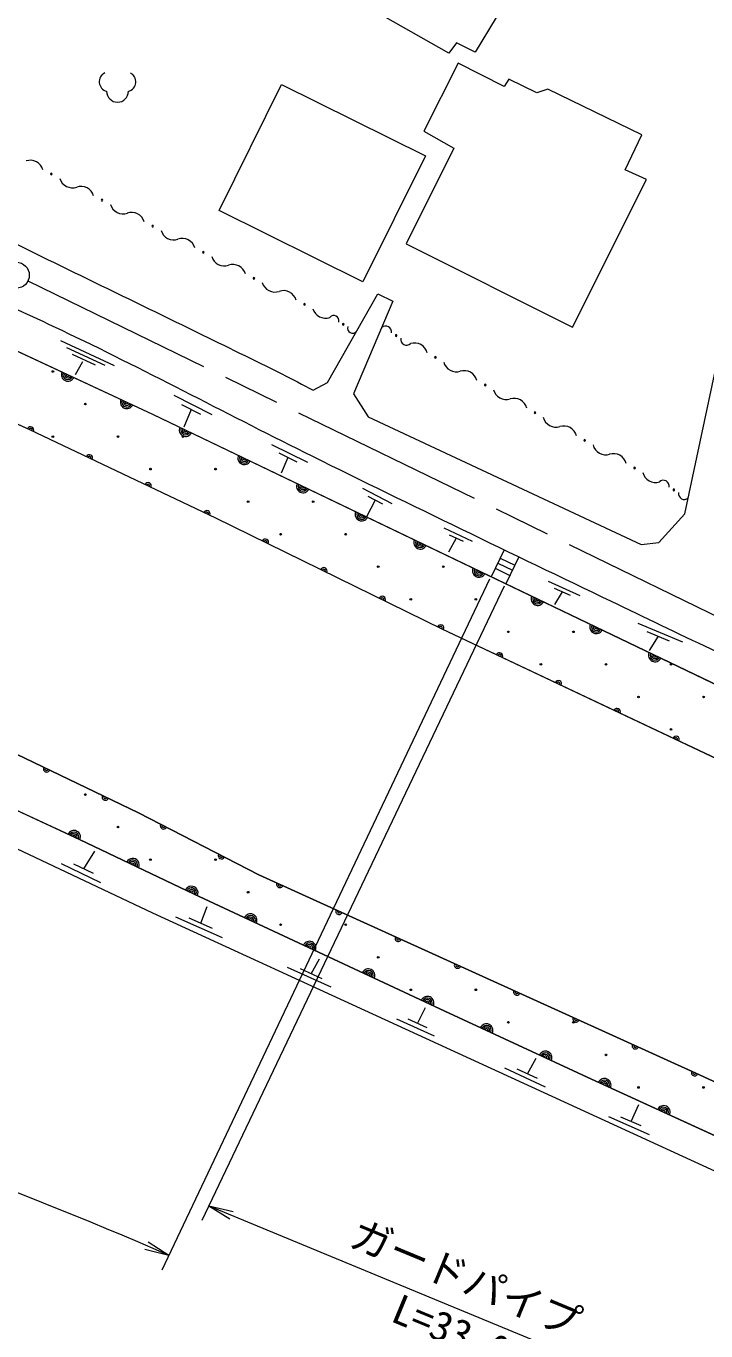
# Model space of a CAD drawing. Units: millimetres, scale not verified. Extents: x 40000 to 680000, y 20000 to 380000.
# Drawn here: x 472354 to 514144, y 239038 to 319227 of the extents above; entities that cross this region are included whole.
import ezdxf
from ezdxf.enums import TextEntityAlignment as Align

# ---------------------------------------------------------------- set-up
doc = ezdxf.new("R2010")
doc.units = ezdxf.units.MM
doc.header["$LTSCALE"] = 1000
doc.linetypes.add('CHAIN', pattern=[18.5, 12, -1.5, 3.5, -1.5])
for name, color, linetype, lineweight in [('M-BGD', 7, 'Continuous', 13), ('M-BMK', 2, 'CHAIN', 13), ('M-BMK-SRVR', 3, 'Continuous', 13), ('M-STR-HTXT', 7, 'Continuous', 13)]:
    doc.layers.add(name, color=color, linetype=linetype, lineweight=lineweight)
doc.styles.add('ＭＳ ゴシック', font='')
doc.styles.get('ＭＳ ゴシック').set_extended_font_data('MS Gothic')

# ---------------------------------------------------------------- blocks, each defined once
blk = doc.blocks.new('ﾌﾟﾛｯﾄﾏｰｸ-02')
at = {"color": 3, "linetype": 'Continuous', "lineweight": 13}
blk.add_circle((0, 0), 0.5, dxfattribs=at)

msp = doc.modelspace()

# ---------------------------------------------------------------- linework, layer by layer
at = {"layer": 'M-BGD'}
for p, q in [((468975, 300568), (480119, 295387)), ((474478, 299895), (477776, 298372)), ((474835, 299475), (477191, 298387)), ((475193, 299055), (476606, 298403)), ((475824, 298594), (475368, 297786)), ((467548, 296708), (472571, 294430)), ((481438, 296536), (483774, 295362)), ((481912, 295967), (483080, 295380)), ((480119, 295387), (531475, 270738)), ((482496, 295673), (482057, 294571)), ((472571, 294430), (483992, 289002)), ((487431, 293509), (489659, 292419)), ((487884, 292995), (488998, 292450)), ((488441, 292723), (488026, 291756)), ((493037, 290826), (494834, 289892)), ((493356, 290334), (494254, 289867)), ((493805, 290101), (493282, 289069)), ((483992, 289002), (497915, 282194)), ((498032, 288390), (499781, 287576)), ((498354, 287971), (499228, 287564)), ((498791, 287767), (498328, 286905)), ((501747, 287043), (500949, 285389)), ((501503, 286537), (502404, 286103)), ((502648, 286609), (501850, 284955)), ((501199, 285907), (502099, 285472)), ((501351, 286222), (502252, 285787)), ((504449, 285112), (506401, 284226)), ((504819, 284691), (505795, 284248)), ((505307, 284469), (504836, 283671)), ((509963, 282529), (512706, 281379)), ((497915, 282194), (529852, 267083)), ((510515, 282022), (511887, 281447)), ((511201, 281734), (510666, 280856)), ((479259, 270873), (471757, 274475)), ((475638, 269232), (465190, 274088)), ((486660, 267063), (479259, 270873)), ((482693, 265883), (475638, 269232)), ((475901, 267432), (476572, 268528)), ((476939, 266580), (474528, 267735)), ((476504, 267143), (475298, 267720)), ((513758, 254769), (486660, 267063)), ((490016, 262467), (482693, 265883)), ((483087, 264087), (483475, 265125)), ((484423, 263193), (481556, 264463)), ((483803, 263770), (482370, 264405)), ((498098, 258694), (490016, 262467)), ((489888, 260989), (490383, 261904)), ((491102, 260153), (488426, 261367)), ((490557, 260685), (489219, 261292)), ((496420, 257928), (496905, 258923)), ((507118, 254519), (498098, 258694)), ((497461, 257156), (495137, 258202)), ((497001, 257666), (495839, 258189)), ((504284, 254014), (501784, 255180)), ((503796, 254546), (502546, 255129)), ((503171, 254837), (503719, 255795)), ((521363, 247965), (507118, 254519)), ((522581, 250706), (513758, 254769)), ((509546, 251906), (510015, 252960)), ((510675, 251092), (508183, 252194)), ((510169, 251631), (508923, 252182))]:
    msp.add_line(p, q, dxfattribs=at)
for points in [[(490446, 322046), (493760, 327656), (495157, 326778), (499091, 332637), (500169, 332128), (500842, 333241), (503557, 331581), (502998, 330499), (505695, 328813), (501876, 322446), (502533, 321905), (499951, 317628), (498806, 318196), (498345, 317566)], [(498922, 316941), (496806, 312762), (498656, 311723), (495728, 305854), (505936, 300716), (510488, 309794), (509184, 310392), (510195, 312549), (504434, 315351), (503754, 315126), (502021, 315966), (501743, 315516)], [(488058, 315641), (496907, 311248), (493064, 303506), (484215, 307899)]]:
    msp.add_lwpolyline(points, close=True, dxfattribs=at)
for points in [[(490007, 296854), (490885, 297316), (493973, 302774), (494908, 302325), (492481, 296626), (493386, 295206), (510172, 287359), (511250, 287492), (512848, 289249), (519159, 318883)], [(357424, 309201), (384765, 315050), (391962, 315614), (398131, 315914), (405408, 316004), (412505, 315674), (419902, 314926), (428138, 313788), (436433, 312021), (442123, 310613), (449530, 308357), (455175, 306396), (468975, 300568), (480119, 295387), (531475, 270738)], [(352150, 303654), (363988, 309110), (381637, 312107), (391394, 312121), (398996, 312280), (404990, 312246), (413027, 311811), (420127, 311041), (425284, 310237), (430542, 309232), (436403, 307859), (442263, 306319), (449062, 304209), (454286, 302300), (460013, 299889), (467548, 296708), (472571, 294430), (483992, 289002), (497915, 282194), (529852, 267083)], [(362805, 283756), (380311, 286581), (390809, 288154), (399872, 292306), (405440, 292483), (411967, 292007), (418545, 291288), (425479, 290202), (432608, 288689), (437241, 287558), (442540, 286025), (446692, 284655), (453256, 282319), (464032, 278002), (467158, 276588), (471757, 274475), (479259, 270873), (486660, 267063), (513758, 254769), (522581, 250706)], [(357221, 280548), (384280, 284991), (402961, 288859), (408264, 289110), (415174, 288483), (421721, 287595), (427637, 286554), (434097, 285074), (440957, 283203), (449683, 280383), (454853, 278419), (465190, 274088), (475638, 269232), (482693, 265883), (490016, 262467), (498098, 258694), (507118, 254519), (521363, 247965)], [(359708, 278995), (403188, 285637), (408993, 285799), (416874, 285508), (425179, 284660), (431698, 283510), (436409, 282394), (443531, 280541), (448963, 278692), (451390, 277795), (454783, 276433), (460945, 273687), (466080, 271387), (471774, 268686), (480124, 264734), (519716, 246564), (521111, 247396)]]:
    msp.add_lwpolyline(points, dxfattribs=at)
for centre in [(474001, 298001), (476001, 296001), (476001, 296001), (474000, 294000), (478000, 294001), (482000, 294000), (480001, 292001), (480001, 292001), (484000, 292001), (484000, 292001), (486001, 290001), (490000, 290001), (488000, 288001), (488000, 288001), (492000, 288000), (492000, 288000), (494000, 286000), (498000, 286000), (496001, 284001), (496001, 284001), (500000, 284001), (500000, 284001), (502000, 282000), (506000, 282001), (504000, 280000), (504000, 280000), (508000, 280000), (508000, 280000), (512000, 280001), (512000, 280001), (510000, 278001), (514001, 278001), (512000, 276000), (512000, 276000), (476001, 272000), (476001, 272000), (478000, 270001), (480000, 268000), (480000, 268000), (484000, 268001), (484000, 268001), (486001, 266000), (488000, 264001), (488000, 264001), (492001, 264001), (492001, 264001), (494000, 262001), (496001, 260000), (496001, 260000), (500000, 260001), (500000, 260001), (502001, 258001), (506000, 258000), (508001, 256001), (508001, 256001), (510000, 254001), (514000, 254000)]:
    msp.add_circle(centre, 50, dxfattribs=at)
for centre, radius, start, end in [((477453, 315808), 603, 116.08703, 255.33416), ((478498, 315808), 603, 284.66584, 63.91297), ((477975, 315225), 675, 180, 360), ((472618, 310176), 806, 16.36151, 109.15587), ((473909, 310136), 50, 360, 180), ((473909, 310136), 50, 180, 360), ((475201, 310095), 806, 196.36151, 289.15587), ((475729, 308574), 806, 16.36151, 109.15587), ((477021, 308533), 50, 360, 180), ((477021, 308533), 50, 180, 360), ((478313, 308493), 806, 196.36151, 289.15587), ((478841, 306971), 806, 16.36151, 109.15587), ((480133, 306931), 50, 360, 180), ((480133, 306931), 50, 180, 360), ((481424, 306891), 806, 196.36151, 289.15587), ((481953, 305369), 806, 16.36151, 109.15587), ((483245, 305329), 50, 360, 180), ((483245, 305329), 50, 180, 360), ((484536, 305289), 806, 196.36151, 289.15587), ((485065, 303767), 806, 16.36151, 109.15587), ((486356, 303727), 50, 360, 180), ((486356, 303727), 50, 180, 360), ((487648, 303687), 806, 196.36151, 289.15587), ((488177, 302165), 806, 16.36151, 109.15587), ((489468, 302125), 50, 360, 180), ((489468, 302125), 50, 180, 360), ((490760, 302085), 806, 196.36151, 289.15587), ((491269, 301124), 316, 344.80695, 140.71043), ((491848, 300900), 50, 360, 180), ((491848, 300900), 50, 180, 360), ((492428, 300675), 316, 164.80695, 320.71043), ((494461, 300446), 353, 347.93631, 133.96034), ((495102, 300208), 50, 360, 180), ((495102, 300208), 50, 180, 360), ((495742, 299970), 353, 167.93631, 313.96034), ((496228, 298947), 806, 14.55114, 107.3455), ((497517, 298866), 50, 360, 180), ((497517, 298866), 50, 180, 360), ((498807, 298785), 806, 194.55114, 287.3455), ((474920, 297804), 400, 155.06613, 335.06613), ((474920, 297804), 300, 155.06613, 335.06613), ((474920, 297804), 200, 155.06613, 335.06613), ((474920, 297804), 100, 155.06613, 335.06613), ((499287, 297247), 806, 14.55114, 107.3455), ((500577, 297166), 50, 360, 180), ((500577, 297166), 50, 180, 360), ((501866, 297085), 806, 194.55114, 287.3455), ((478548, 296118), 400, 155.06613, 335.06613), ((478548, 296118), 300, 155.06613, 335.06613), ((478548, 296118), 200, 155.06613, 335.06613), ((478548, 296118), 100, 155.06613, 335.06613), ((502347, 295548), 806, 14.55114, 107.3455), ((503636, 295467), 50, 360, 180), ((503636, 295467), 50, 180, 360), ((504926, 295386), 806, 194.55114, 287.3455), ((472625, 294405), 200, 334.57769, 154.57769), ((472625, 294405), 100, 334.57769, 154.57769), ((482163, 294406), 400, 154.35987, 334.35987), ((482163, 294406), 300, 154.35987, 334.35987), ((482163, 294406), 200, 154.35987, 334.35987), ((482163, 294406), 100, 154.35987, 334.35987), ((505406, 293848), 806, 14.55114, 107.3455), ((506696, 293767), 50, 360, 180), ((506696, 293767), 50, 180, 360), ((476238, 292687), 200, 334.57769, 154.57769), ((476238, 292687), 100, 334.57769, 154.57769), ((485769, 292676), 400, 154.35987, 334.35987), ((485769, 292676), 300, 154.35987, 334.35987), ((485769, 292676), 200, 154.35987, 334.35987), ((485769, 292676), 100, 154.35987, 334.35987), ((507986, 293686), 806, 194.55114, 287.3455), ((508466, 292148), 806, 14.55114, 107.3455), ((509756, 292068), 50, 360, 180), ((509756, 292068), 50, 180, 360), ((479850, 290970), 200, 334.57769, 154.57769), ((489375, 290945), 400, 154.35987, 334.35987), ((511045, 291987), 806, 194.55114, 287.3455), ((511531, 290964), 353, 347.93631, 133.96034), ((479850, 290970), 100, 334.57769, 154.57769), ((489375, 290945), 300, 154.35987, 334.35987), ((489375, 290945), 200, 154.35987, 334.35987), ((489375, 290945), 100, 154.35987, 334.35987), ((512171, 290726), 50, 360, 180), ((512171, 290726), 50, 180, 360), ((512812, 290488), 353, 167.93631, 313.96034), ((483463, 289253), 200, 334.57769, 154.57769), ((483463, 289253), 100, 334.57769, 154.57769), ((492981, 289214), 400, 154.35987, 334.35987), ((492981, 289214), 300, 154.35987, 334.35987), ((492981, 289214), 200, 154.35987, 334.35987), ((492981, 289214), 100, 154.35987, 334.35987), ((487059, 287502), 200, 333.94217, 153.94217), ((487059, 287502), 100, 333.94217, 153.94217), ((496587, 287483), 400, 154.35987, 334.35987), ((496587, 287483), 300, 154.35987, 334.35987), ((496587, 287483), 200, 154.35987, 334.35987), ((496587, 287483), 100, 154.35987, 334.35987), ((490653, 285745), 200, 333.94217, 153.94217), ((490653, 285745), 100, 333.94217, 153.94217), ((500193, 285752), 400, 154.35987, 334.35987), ((500193, 285752), 300, 154.35987, 334.35987), ((500193, 285752), 200, 154.35987, 334.35987), ((500193, 285752), 100, 154.35987, 334.35987), ((494246, 283988), 200, 333.94217, 153.94217), ((494246, 283988), 100, 333.94217, 153.94217), ((503799, 284021), 400, 154.35987, 334.35987), ((503799, 284021), 300, 154.35987, 334.35987), ((503799, 284021), 200, 154.35987, 334.35987), ((503799, 284021), 100, 154.35987, 334.35987), ((497839, 282231), 200, 333.94217, 153.94217), ((497839, 282231), 100, 333.94217, 153.94217), ((507406, 282290), 400, 154.35987, 334.35987), ((507406, 282290), 300, 154.35987, 334.35987), ((507406, 282290), 200, 154.35987, 334.35987), ((507406, 282290), 100, 154.35987, 334.35987), ((501455, 280519), 200, 334.67935, 154.67935), ((511012, 280559), 400, 154.35987, 334.35987), ((511012, 280559), 300, 154.35987, 334.35987), ((501455, 280519), 100, 334.67935, 154.67935), ((511012, 280559), 200, 154.35987, 334.35987), ((511012, 280559), 100, 154.35987, 334.35987), ((505070, 278808), 200, 334.67935, 154.67935), ((505070, 278808), 100, 334.67935, 154.67935), ((508686, 277097), 200, 334.67935, 154.67935), ((508686, 277097), 100, 334.67935, 154.67935), ((512302, 275387), 200, 334.67935, 154.67935), ((512302, 275387), 100, 334.67935, 154.67935), ((473615, 273583), 200, 154.3516, 334.3516), ((473615, 273583), 100, 154.3516, 334.3516), ((477221, 271851), 200, 154.3516, 334.3516), ((477221, 271851), 100, 154.3516, 334.3516), ((475294, 269392), 400, 335.07365, 155.07365), ((475294, 269392), 300, 335.07365, 155.07365), ((475294, 269392), 200, 335.07365, 155.07365), ((475294, 269392), 100, 335.07365, 155.07365), ((480805, 270077), 200, 152.75916, 332.75916), ((480805, 270077), 100, 152.75916, 332.75916), ((478909, 267680), 400, 334.60708, 154.60708), ((478909, 267680), 300, 334.60708, 154.60708), ((478909, 267680), 200, 334.60708, 154.60708), ((484362, 268246), 200, 152.75916, 332.75916), ((484362, 268246), 100, 152.75916, 332.75916), ((478909, 267680), 100, 334.60708, 154.60708), ((482523, 265964), 400, 334.60708, 154.60708), ((482523, 265964), 300, 334.60708, 154.60708), ((487949, 266478), 200, 155.59829, 335.59829), ((487949, 266478), 100, 155.59829, 335.59829), ((482523, 265964), 200, 334.60708, 154.60708), ((482523, 265964), 100, 334.60708, 154.60708), ((486147, 264272), 400, 334.99267, 154.99267), ((491591, 264825), 200, 155.59829, 335.59829), ((491591, 264825), 100, 155.59829, 335.59829), ((486147, 264272), 300, 334.99267, 154.99267), ((486147, 264272), 200, 334.99267, 154.99267), ((486147, 264272), 100, 334.99267, 154.99267), ((495234, 263173), 200, 155.59829, 335.59829), ((495234, 263173), 100, 155.59829, 335.59829), ((489772, 262581), 400, 334.99267, 154.99267), ((489772, 262581), 300, 334.99267, 154.99267), ((489772, 262581), 200, 334.99267, 154.99267), ((489772, 262581), 100, 334.99267, 154.99267), ((498877, 261520), 200, 155.59829, 335.59829), ((498877, 261520), 100, 155.59829, 335.59829), ((493397, 260889), 400, 334.97444, 154.97444), ((493397, 260889), 300, 334.97444, 154.97444), ((493397, 260889), 200, 334.97444, 154.97444), ((493397, 260889), 100, 334.97444, 154.97444), ((502519, 259868), 200, 155.59829, 335.59829), ((502519, 259868), 100, 155.59829, 335.59829), ((497021, 259197), 400, 334.97444, 154.97444), ((497021, 259197), 300, 334.97444, 154.97444), ((497021, 259197), 200, 334.97444, 154.97444), ((497021, 259197), 100, 334.97444, 154.97444), ((506162, 258215), 200, 155.59829, 335.59829), ((506162, 258215), 100, 155.59829, 335.59829), ((500650, 257513), 400, 335.16194, 155.16194), ((500650, 257513), 300, 335.16194, 155.16194), ((500650, 257513), 200, 335.16194, 155.16194), ((500650, 257513), 100, 335.16194, 155.16194), ((509805, 256563), 200, 155.59829, 335.59829), ((504280, 255833), 400, 335.16194, 155.16194), ((504280, 255833), 300, 335.16194, 155.16194), ((504280, 255833), 200, 335.16194, 155.16194), ((504280, 255833), 100, 335.16194, 155.16194), ((509805, 256563), 100, 155.59829, 335.59829), ((507910, 254155), 400, 335.29201, 155.29201), ((507910, 254155), 300, 335.29201, 155.29201), ((507910, 254155), 200, 335.29201, 155.29201), ((507910, 254155), 100, 335.29201, 155.29201), ((513448, 254910), 200, 155.59829, 335.59829), ((513448, 254910), 100, 155.59829, 335.59829), ((511544, 252483), 400, 335.29201, 155.29201), ((511544, 252483), 300, 335.29201, 155.29201), ((511544, 252483), 200, 335.29201, 155.29201), ((511544, 252483), 100, 335.29201, 155.29201)]:
    msp.add_arc(centre, radius, start, end, dxfattribs=at)
for points, knots in [([(432783, 319788), (433991, 319548), (435206, 319337), (436407, 319067), (438248, 318653), (440076, 318180), (441898, 317690), (443569, 317239), (445236, 316767), (446889, 316252), (448309, 315810), (449718, 315330), (451121, 314835), (452366, 314396), (453602, 313931), (454835, 313457), (455958, 313025), (457076, 312578), (458189, 312120), (459733, 311484), (461276, 310844), (462800, 310163), (464015, 309620), (465215, 309043), (466414, 308466), (468420, 307500), (470405, 306492), (472403, 305511), (475893, 303800), (479394, 302109), (482885, 300400), (484613, 299555), (486347, 298720), (488066, 297855), (488716, 297528), (489360, 297188), (490007, 296854)], [0, 0, 0, 0, 1, 1, 1, 2, 2, 2, 3, 3, 3, 4, 4, 4, 5, 5, 5, 6, 6, 6, 7, 7, 7, 8, 8, 8, 9, 9, 9, 10, 10, 10, 11, 11, 11, 12, 12, 12, 12]), ([(84689, 290457), (85351, 289948), (86006, 289431), (86674, 288931), (87452, 288349), (88230, 287766), (89030, 287214), (90809, 285987), (92640, 284838), (94460, 283674), (95504, 283006), (96545, 282333), (97608, 281697), (98752, 281013), (99908, 280350), (101082, 279721), (102658, 278875), (104271, 278099), (105874, 277305), (106908, 276792), (107940, 276273), (108988, 275788), (110116, 275266), (111246, 274746), (112402, 274290), (113800, 273739), (115223, 273251), (116654, 272793), (118119, 272324), (119601, 271912), (121087, 271515), (122510, 271135), (123944, 270793), (125379, 270457), (126975, 270083), (128574, 269719), (130180, 269389), (131812, 269053), (133446, 268721), (135092, 268461), (136881, 268177), (138680, 267956), (140482, 267772), (142034, 267613), (143590, 267502), (145147, 267413), (147563, 267275), (149981, 267165), (152401, 267143), (153948, 267129), (155497, 267162), (157043, 267233), (158992, 267322), (160939, 267475), (162882, 267652), (165063, 267850), (167236, 268121), (169411, 268371), (171328, 268591), (173242, 268844), (175161, 269060), (176298, 269188), (177448, 269218), (178574, 269419), (178948, 269486), (179309, 269611), (179679, 269698), (184493, 270834), (189352, 271772), (194173, 272873), (194697, 272992), (195217, 273126), (195741, 273245), (197489, 273643), (199248, 273996), (200998, 274387), (204826, 275242), (208653, 276107), (212468, 277022), (216070, 277886), (219650, 278839), (223248, 279717), (225551, 280279), (227859, 280820), (230166, 281364), (233319, 282109), (236481, 282818), (239629, 283580), (243430, 284500), (247208, 285511), (251009, 286425), (253768, 287089), (256540, 287700), (259304, 288342), (261441, 288838), (263578, 289335), (265713, 289839), (271986, 291321), (278247, 292849), (284520, 294331), (291728, 296035), (298946, 297701), (306158, 299389), (315133, 301490), (324104, 303605), (333080, 305701), (338270, 306913), (343466, 308100), (348652, 309325), (350780, 309827), (352901, 310360), (355031, 310852), (355539, 310969), (356047, 311090), (356558, 311191), (359838, 311840), (363150, 312318), (366441, 312908), (369822, 313515), (373198, 314146), (376573, 314785), (378950, 315235), (381328, 315686), (383700, 316163), (384850, 316394), (385990, 316674), (387144, 316881), (388525, 317130), (389917, 317319), (391307, 317510), (391978, 317602), (392649, 317699), (393323, 317760), (394618, 317876), (395918, 317909), (397216, 317979), (399006, 318077), (400795, 318206), (402587, 318261), (404203, 318309), (405821, 318327), (407438, 318300), (408577, 318282), (409714, 318204), (410852, 318161), (412402, 318102), (413955, 318086), (415504, 318001), (417506, 317892), (419507, 317745), (421503, 317552), (423464, 317362), (425423, 317136), (427373, 316853), (429558, 316536), (431734, 316158), (433901, 315735), (436001, 315325), (438105, 314918), (440170, 314357), (441980, 313866), (443740, 313207), (445521, 312621), (447753, 311885), (450003, 311198), (452209, 310385), (454727, 309456), (457215, 308443), (459675, 307370), (461414, 306612), (463105, 305750), (464826, 304954), (468192, 303398), (471604, 301944), (474948, 300342), (479997, 297924), (484933, 295276), (489952, 292796), (496052, 289781), (502184, 286828), (508317, 283879), (512397, 281917), (516488, 279977), (520580, 278039), (524113, 276366), (527654, 274709), (531191, 273043)], [0, 0, 0, 0, 1, 1, 1, 2, 2, 2, 3, 3, 3, 4, 4, 4, 5, 5, 5, 6, 6, 6, 7, 7, 7, 8, 8, 8, 9, 9, 9, 10, 10, 10, 11, 11, 11, 12, 12, 12, 13, 13, 13, 14, 14, 14, 15, 15, 15, 16, 16, 16, 17, 17, 17, 18, 18, 18, 19, 19, 19, 20, 20, 20, 21, 21, 21, 22, 22, 22, 23, 23, 23, 24, 24, 24, 25, 25, 25, 26, 26, 26, 27, 27, 27, 28, 28, 28, 29, 29, 29, 30, 30, 30, 31, 31, 31, 32, 32, 32, 33, 33, 33, 34, 34, 34, 35, 35, 35, 36, 36, 36, 37, 37, 37, 38, 38, 38, 39, 39, 39, 40, 40, 40, 41, 41, 41, 42, 42, 42, 43, 43, 43, 44, 44, 44, 45, 45, 45, 46, 46, 46, 47, 47, 47, 48, 48, 48, 49, 49, 49, 50, 50, 50, 51, 51, 51, 52, 52, 52, 53, 53, 53, 54, 54, 54, 55, 55, 55, 56, 56, 56, 57, 57, 57, 58, 58, 58, 59, 59, 59, 60, 60, 60, 61, 61, 61, 62, 62, 62, 62])]:
    msp.add_open_spline(points, degree=3, knots=knots, dxfattribs=at)
at = {"layer": 'M-BMK'}
msp.add_line((472470, 303566), (528477, 276302), dxfattribs=at)
at = {"layer": 'M-STR-HTXT'}
for p, q in [((500847, 285239), (480702, 242773)), ((501750, 284813), (483166, 245825)), ((483596, 246728), (514070, 234133)), ((483596, 246728), (485078, 246386)), ((483596, 246728), (484887, 245924)), ((481130, 243677), (479653, 244037)), ((481130, 243677), (479850, 244497))]:
    msp.add_line(p, q, dxfattribs=at)
msp.add_arc((377371, 6163), 259188, 66.40159, 81.15505, dxfattribs=at)

# ---------------------------------------------------------------- block references
at = {"layer": 'M-BMK-SRVR', "xscale": 1600, "yscale": 1600, "rotation": 90}
msp.add_blockref('ﾌﾟﾛｯﾄﾏｰｸ-02', (471750, 303916), dxfattribs=at)

# ---------------------------------------------------------------- texts
at = {"layer": 'M-STR-HTXT', "style": 'ＭＳ ゴシック'}
msp.add_text('ガードパイプ', height=1833, rotation=337.544, dxfattribs=at).set_placement((498833, 240930), align=Align.BOTTOM_CENTER)
msp.add_text('L=33.0', height=1833, rotation=337.544, dxfattribs=at).set_placement((498833, 239930), align=Align.TOP_CENTER)

doc.saveas('drawing.dxf')
